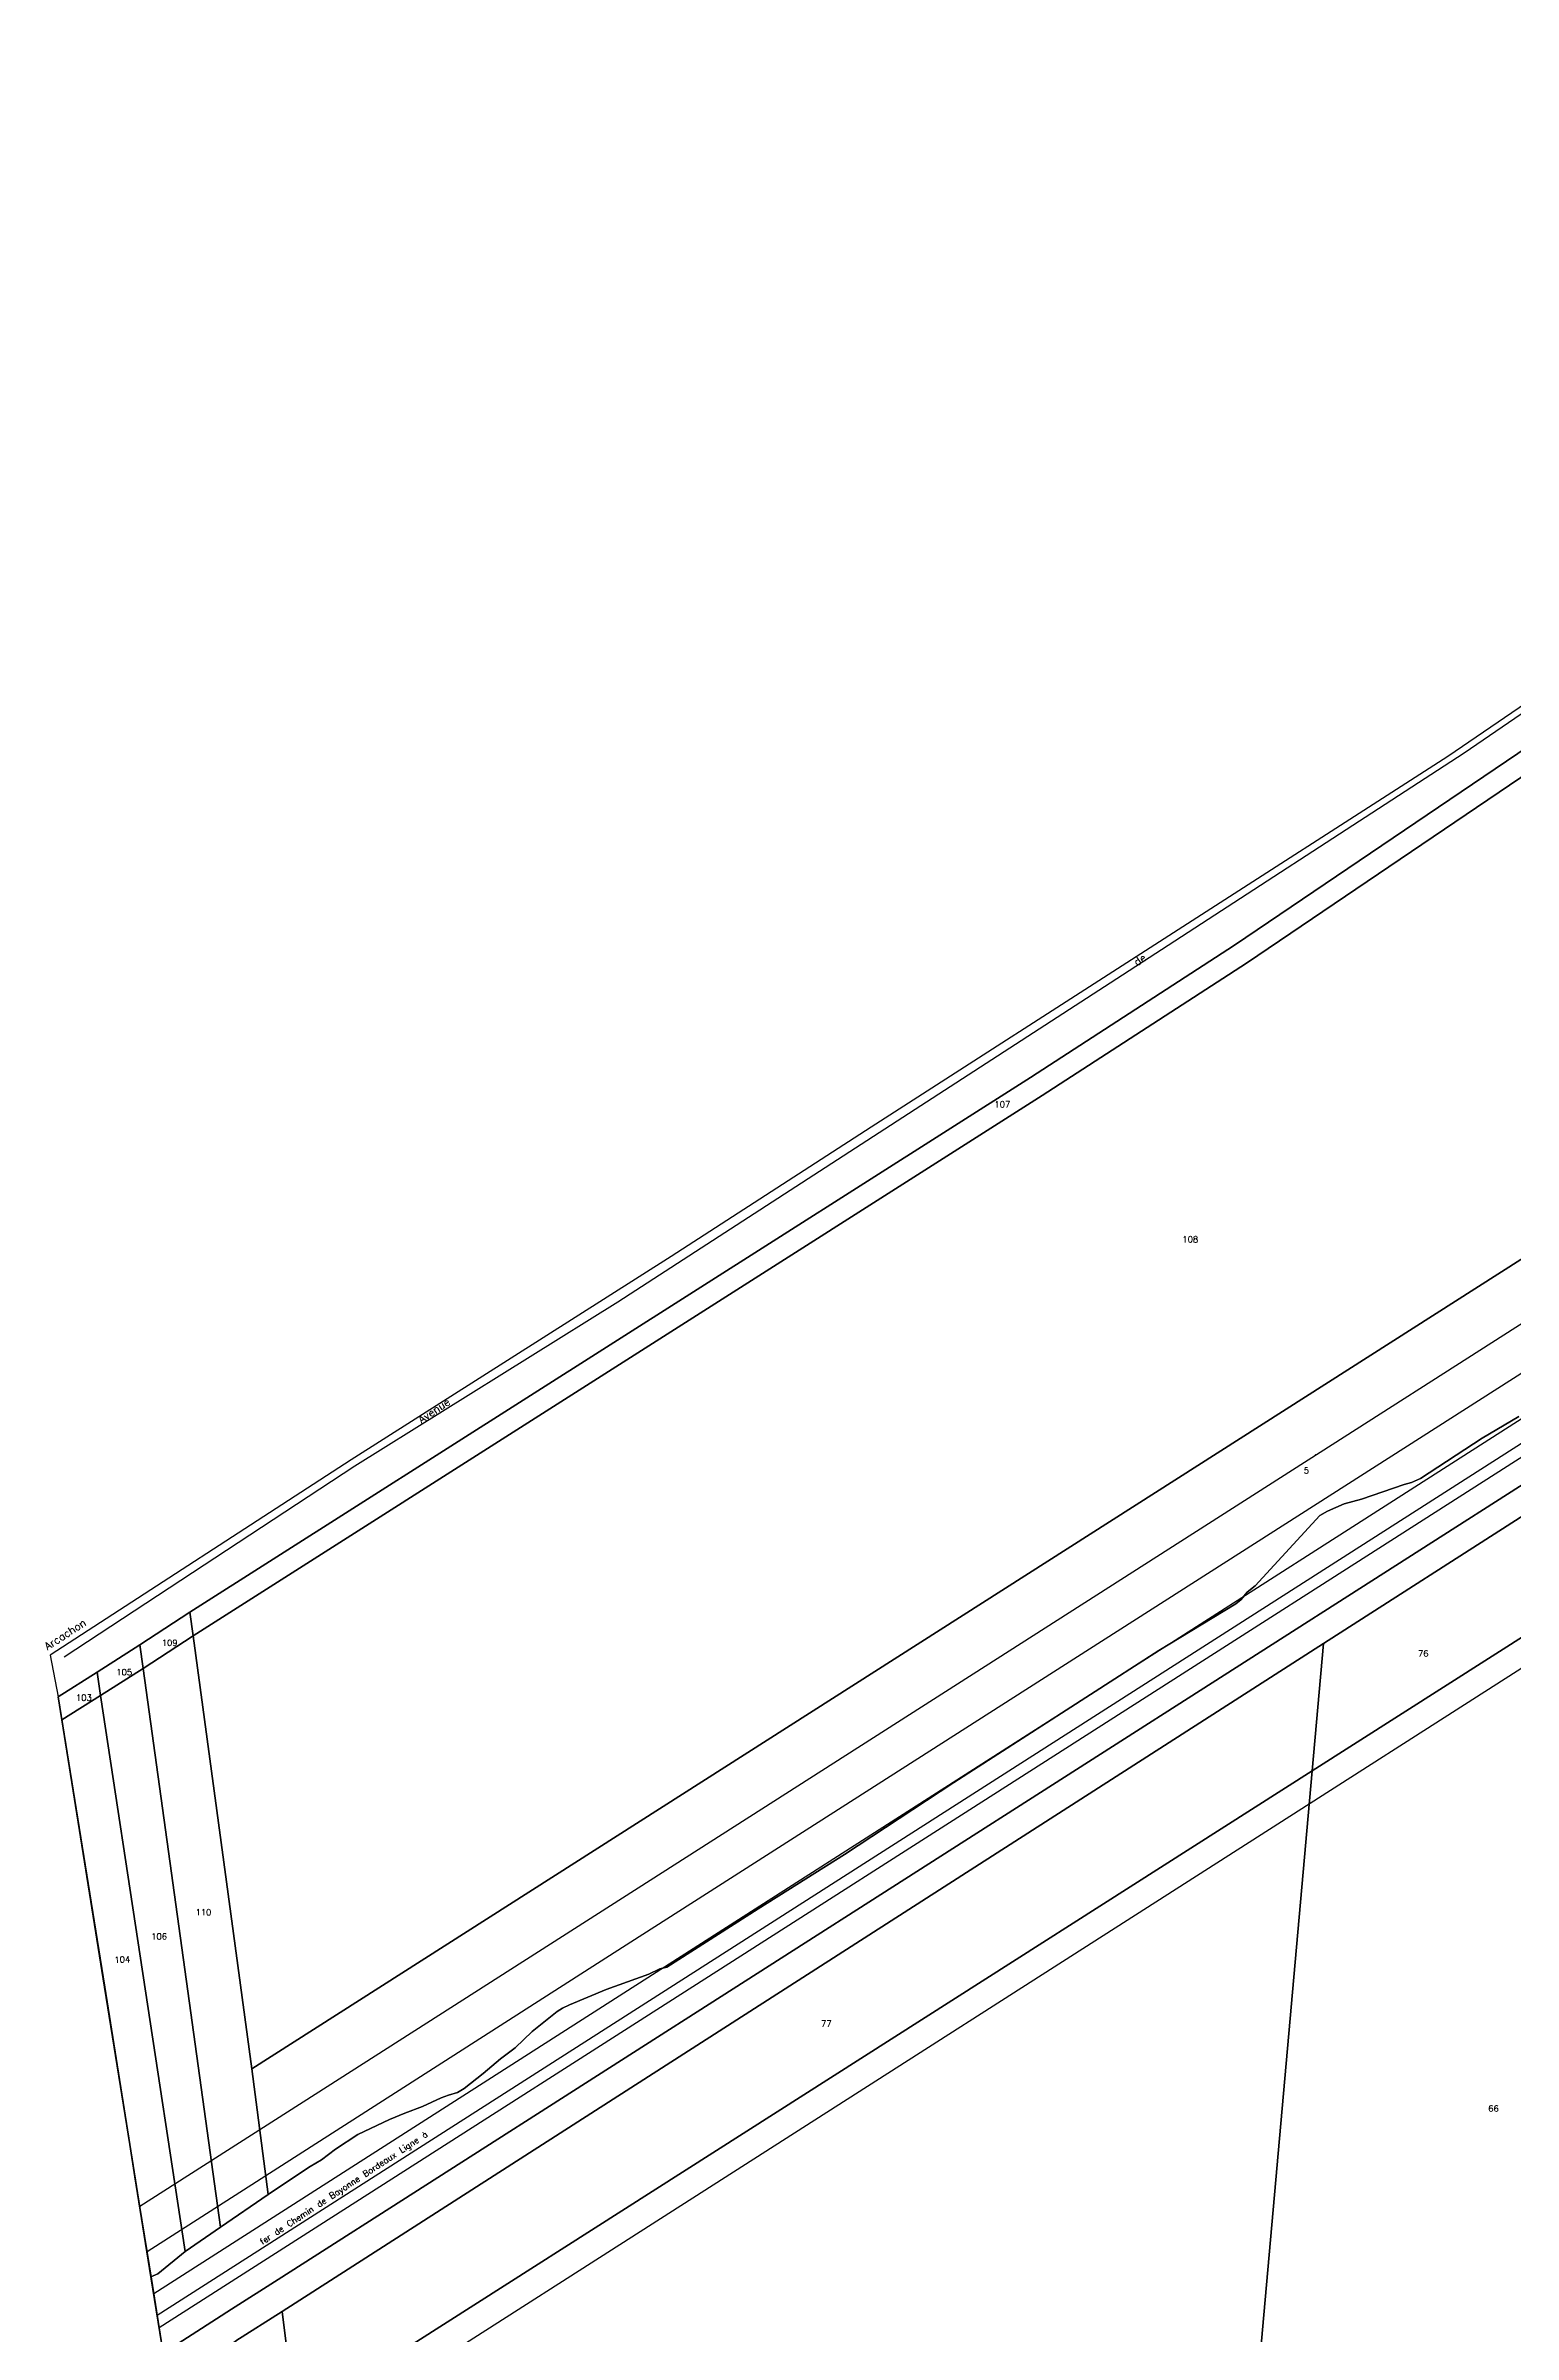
# Model space of a CAD drawing. Header units: metres. Extents: x 394605 to 1395358, y 4171135 to 6406139.
# Drawn here: x 1392773 to 1393250, y 4171680 to 4172424 of the extents above; entities that cross this region are included whole.
import ezdxf

# ---------------------------------------------------------------- set-up
doc = ezdxf.new("R2010")
doc.units = ezdxf.units.M
doc.header["$LTSCALE"] = 2
doc.header["$PDMODE"] = 3
doc.header["$PDSIZE"] = 0.2
doc.layers.add('T-SECTION AW', color=2, linetype='Continuous')
doc.styles.get("Standard").update_dxf_attribs({"font": 'txt.shx'})

# ---------------------------------------------------------------- blocks, each defined once
blk = doc.blocks.new('PYLONE1')
blk.add_point((0, 0))

msp = doc.modelspace()

# ---------------------------------------------------------------- linework, layer by layer
at = {"layer": 'T-SECTION AW', "color": 45, "flags": 128}
for points in [[(1392778.86, 4171899.99), (1392873.39, 4171962), (1392958.86, 4172015.34), (1393123, 4172121.64), (1393234.14, 4172193.83), (1393363.58, 4172282.41), (1393679.8, 4172496.52), (1393870.37, 4172622.81), (1393943.2, 4172670.68), (1394013.01, 4172714.03)], [(1394116.98, 4172543.97), (1393835.15, 4172364.1), (1393693.05, 4172273.34), (1393548.82, 4172181.23), (1393408.34, 4172091.6), (1393259.18, 4171996.19), (1393112.32, 4171902.39), (1392963.11, 4171807.14), (1392805.75, 4171706.47)], [(1394135.79, 4172542.08), (1392807.92, 4171692.88)], [(1394139.9, 4172536.21), (1392809.04, 4171685.84)], [(1394262.66, 4172539.92), (1394259.03, 4172537.69), (1393995.1, 4172370.36), (1393552.48, 4172087.77), (1392865.73, 4171648.81), (1392819.67, 4171619.5)], [(1393627.95, 4172447.81), (1393377.23, 4172278.64), (1393159.43, 4172131.35), (1393093.13, 4172088.36), (1392819.69, 4171914.44), (1392803.45, 4171903.84), (1392789.54, 4171894.97), (1392776.87, 4171886.97), (1392791.99, 4171792.58), (1392800.15, 4171741.39), (1392807.04, 4171698.38), (1392811.01, 4171673.59), (1392821.99, 4171680.61), (1392833.24, 4171687.8), (1392848.39, 4171697.49), (1394146.54, 4172526.73)], [(1394146.54, 4172526.73), (1392848.39, 4171697.49), (1392833.24, 4171687.8), (1392821.99, 4171680.61), (1392811.01, 4171673.59), (1392807.15, 4171697.68), (1392807.15, 4171697.68), (1392807.04, 4171698.38), (1392809.25, 4171699.35), (1392818.13, 4171706.61), (1392829.67, 4171714.49), (1392845.18, 4171725.17), (1392852.38, 4171729.97), (1392858.86, 4171734.25), (1392862.46, 4171736.41), (1392867.09, 4171739.84), (1392874.28, 4171744.66), (1392884.61, 4171749.47), (1392889.62, 4171751.62), (1392895.3, 4171753.75), (1392901.39, 4171756.54), (1392903.85, 4171757.47), (1392906.71, 4171758.26), (1392908.9, 4171759.62), (1392915.1, 4171764.46), (1392920.69, 4171769.25), (1392925.45, 4171772.81), (1392930.97, 4171778.18), (1392939.1, 4171784.62), (1392940.83, 4171785.7), (1392943.14, 4171786.83), (1392955.09, 4171791.82), (1392968.95, 4171796.8), (1392972.5, 4171798.53), (1392974.82, 4171799.06), (1393004.53, 4171818.06), (1393032.56, 4171835.63), (1393068.11, 4171859.13), (1393134.81, 4171901.98), (1393159.91, 4171917.23), (1393161.64, 4171918.6), (1393163.52, 4171920.94), (1393166.14, 4171923.06), (1393187.16, 4171945.95), (1393189.68, 4171947.33), (1393195.09, 4171949.67), (1393200.7, 4171951.25), (1393214.57, 4171955.97), (1393216.95, 4171956.66), (1393219.91, 4171957.98), (1393239.99, 4171971), (1393251.87, 4171978.14)], [(1392809.68, 4171681.9), (1394142.05, 4172533.13)], [(1394146.54, 4172526.73), (1392848.39, 4171697.49), (1392833.24, 4171687.8), (1392821.99, 4171680.61), (1392811.01, 4171673.59), (1392812.64, 4171663.41), (1392823.56, 4171670.38), (1392834.66, 4171677.51), (1392849.68, 4171687.12), (1393188.42, 4171904.27), (1393255.04, 4171946.97), (1393297.11, 4171973.94), (1393319.9, 4171988.55), (1393339.62, 4172001.19), (1393543.09, 4172131.61), (1393618.63, 4172180.04), (1393621.42, 4172181.82), (1393775.54, 4172280.62), (1393894.26, 4172356.73)], [(1392803.37, 4171721.31), (1394026.46, 4172502.52)], [(1393621.06, 4172459.11), (1393474.48, 4172360.28), (1393228.86, 4172192.68), (1393041.28, 4172072.21), (1392976.27, 4172030.06), (1392872.14, 4171963.98), (1392774.26, 4171900.47), (1392776.87, 4171886.97), (1392800.15, 4171741.39), (1392801.84, 4171730.87), (1392807.16, 4171697.66), (1392811.01, 4171673.59)], [(1393621.06, 4172459.11), (1393474.48, 4172360.28), (1393228.86, 4172192.68), (1393041.28, 4172072.21), (1392976.27, 4172030.06), (1392872.14, 4171963.98), (1392774.26, 4171900.47), (1392776.87, 4171886.97), (1392800.15, 4171741.39), (1392801.84, 4171730.87), (1392807.16, 4171697.66), (1392811.01, 4171673.59)], [(1393894.26, 4172356.73), (1393775.54, 4172280.62), (1393621.42, 4172181.82), (1393618.63, 4172180.04), (1393543.09, 4172131.61), (1393339.62, 4172001.19), (1393319.9, 4171988.55), (1393297.11, 4171973.94), (1393255.04, 4171946.97), (1393188.42, 4171904.27), (1392849.68, 4171687.12), (1392834.66, 4171677.51)], [(1393251.87, 4171978.14), (1393239.99, 4171971), (1393219.91, 4171957.98), (1393216.95, 4171956.66), (1393214.57, 4171955.97), (1393200.7, 4171951.25), (1393195.09, 4171949.67), (1393189.68, 4171947.33), (1393187.16, 4171945.95), (1393166.14, 4171923.06), (1393163.52, 4171920.94), (1393161.64, 4171918.6), (1393159.91, 4171917.23), (1393134.81, 4171901.98), (1393068.11, 4171859.13), (1393032.56, 4171835.63), (1393004.53, 4171818.06), (1392974.82, 4171799.06), (1392972.5, 4171798.53), (1392968.95, 4171796.8), (1392955.09, 4171791.82), (1392943.14, 4171786.83), (1392940.83, 4171785.7), (1392939.1, 4171784.62), (1392930.97, 4171778.18), (1392925.45, 4171772.81), (1392920.69, 4171769.25), (1392915.1, 4171764.46), (1392908.9, 4171759.62), (1392906.71, 4171758.26), (1392903.85, 4171757.47), (1392901.39, 4171756.54), (1392895.3, 4171753.75), (1392889.62, 4171751.62), (1392884.61, 4171749.47), (1392874.28, 4171744.66), (1392867.09, 4171739.84), (1392862.46, 4171736.41), (1392858.86, 4171734.25), (1392852.38, 4171729.97), (1392845.18, 4171725.17), (1392845.18, 4171725.17), (1392839.85, 4171766.02), (1393455.2, 4172158.28)], [(1393161.83, 4171605.48), (1393184.74, 4171862.87), (1393271.33, 4171918.02), (1393375.38, 4171732.94), (1393371.39, 4171727.87), (1393346.5, 4171702.52), (1393336.22, 4171691.82), (1393330.5, 4171685.17), (1393328.49, 4171683.49), (1393324.93, 4171681.78), (1393305.93, 4171675.96)], [(1392854.03, 4171652.18), (1393184.74, 4171862.87), (1393161.83, 4171605.48)]]:
    msp.add_lwpolyline(points, dxfattribs=at)
for points in [[(1392820.72, 4171906.8), (1392819.69, 4171914.44), (1393093.13, 4172088.36), (1393159.43, 4172131.35), (1393377.23, 4172278.64), (1393381.04, 4172272.77), (1393163.29, 4172125.52), (1393096.92, 4172082.46), (1392820.72, 4171906.8)], [(1393381.04, 4172272.77), (1393455.2, 4172158.28), (1392839.85, 4171766.02), (1392820.72, 4171906.8), (1393096.92, 4172082.46), (1393163.29, 4172125.52), (1393381.04, 4172272.77)], [(1393184.74, 4171862.87), (1393188.42, 4171904.27), (1393255.04, 4171946.97), (1393271.33, 4171918.02), (1393184.74, 4171862.87)], [(1392804.51, 4171896.21), (1392803.45, 4171903.84), (1392819.69, 4171914.44), (1392820.72, 4171906.8), (1392804.51, 4171896.21)], [(1392790.68, 4171887.41), (1392789.54, 4171894.97), (1392803.45, 4171903.84), (1392804.51, 4171896.21), (1392790.68, 4171887.41)], [(1392820.72, 4171906.8), (1392839.85, 4171766.02), (1392845.18, 4171725.17), (1392829.67, 4171714.49), (1392804.51, 4171896.21), (1392820.72, 4171906.8)], [(1392854.03, 4171652.18), (1392849.68, 4171687.12), (1393188.42, 4171904.27), (1393184.74, 4171862.87), (1392854.03, 4171652.18)], [(1392778.07, 4171879.45), (1392776.87, 4171886.97), (1392789.54, 4171894.97), (1392790.68, 4171887.41), (1392778.07, 4171879.45)], [(1392804.51, 4171896.21), (1392829.67, 4171714.49), (1392818.13, 4171706.61), (1392790.68, 4171887.41), (1392804.51, 4171896.21)], [(1392800.15, 4171741.39), (1392791.96, 4171792.58), (1392778.07, 4171879.45), (1392790.68, 4171887.41), (1392818.13, 4171706.61), (1392809.25, 4171699.35), (1392807.04, 4171698.38), (1392801.84, 4171730.87), (1392800.15, 4171741.39)], [(1392849.68, 4171687.12), (1392854.03, 4171652.18), (1392839.44, 4171642.89), (1392834.66, 4171677.51), (1392849.68, 4171687.12)]]:
    msp.add_lwpolyline(points, close=True, dxfattribs=at)

# ---------------------------------------------------------------- block references
at = {"layer": 'T-SECTION AW', "color": 45, "rotation": 11.8}
msp.add_blockref('PYLONE1', (1393185.81, 4171965.58), dxfattribs=at)

# ---------------------------------------------------------------- texts
at = {"layer": 'T-SECTION AW', "color": 45}
for s, height, rotation, p in [('de', 2.5, 34.2, (1393127.73, 4172124.46)), ('108', 2, 359.6, (1393142.47, 4172034.72)), ('Avenue', 2.5, 34.2, (1392895.02, 4171975.73)), ('Arcachon', 2.5, 33.1, (1392773.38, 4171902.04)), ('104', 2, 2.6, (1392795.2, 4171800.41)), ('fer de Chemin de Bayonne Bordeaux Ligne à', 2, 33.3, (1392843.26, 4171708.73))]:
    msp.add_text(s, height=height, rotation=rotation, dxfattribs=at).set_placement(p)
for s, p in [('107', (1393081.35, 4172078.57)), ('5', (1393181.93, 4171959.54)), ('109', (1392810.57, 4171903.5)), ('76', (1393219.09, 4171900.04)), ('105', (1392795.77, 4171893.97)), ('103', (1392782.64, 4171885.65)), ('110', (1392821.53, 4171815.91)), ('106', (1392807.11, 4171808.04)), ('77', (1393024.94, 4171779.68)), ('66', (1393241.95, 4171752.09))]:
    msp.add_text(s, height=2, dxfattribs=at).set_placement(p)

doc.saveas('drawing.dxf')
